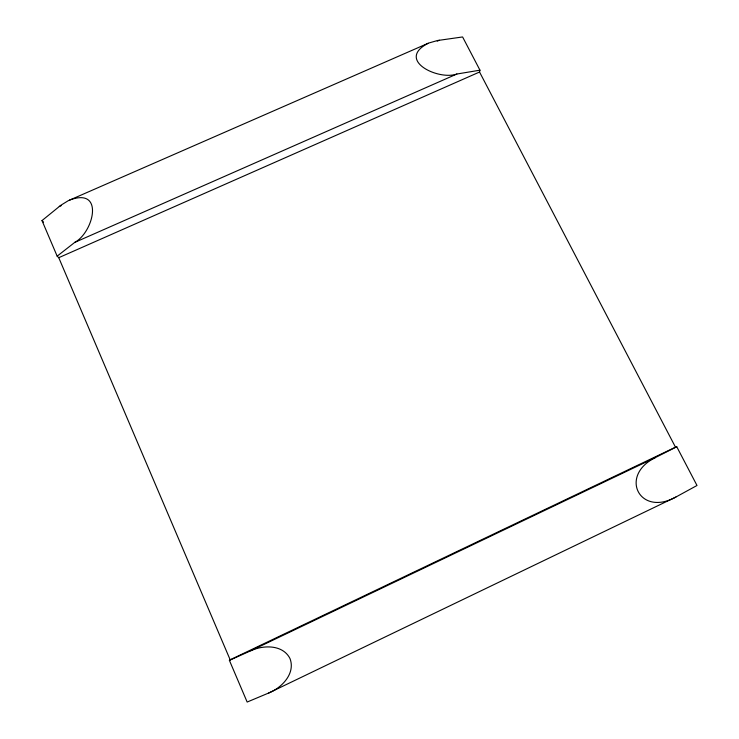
<?xml version="1.0" encoding="UTF-8"?>
<svg xmlns="http://www.w3.org/2000/svg" width="739" height="739" viewBox="0 0 739 739"><rect width="100%" height="100%" fill="white"/><g stroke="black" fill="none" stroke-linecap="round" stroke-linejoin="round"><path stroke-width="1.11" d="M676.758 446.753L655.428 457.552C618.561 475.667 639.66 517.254 675.88 497.042L696.997 485.486L676.758 446.753L675.501 447.197L479.537 72.025L479.962 70.177L462.596 36.95L437.47 40.534L428.759 43.028L68.247 200.703L60.847 205.266L42.003 220.582L57.162 256.156L58.75 257.689L230.162 659.788L229.395 660.37L247.159 702.05L268.728 692.997C281.762 687.824 295.739 673.497 289.965 658.486C282.741 644.38 263.121 644.916 250.576 650.837L229.395 660.37M57.162 256.156L74.759 242.392C93.668 232.222 104.753 186.708 69.549 200.103M268.728 692.997L675.88 497.042M230.162 659.788L675.501 447.197M250.576 650.837L655.428 457.552M428.13 43.296C395.522 60.127 438.403 80.699 456.859 74.029L479.962 70.177M74.759 242.392L456.859 74.029M58.75 257.689L479.537 72.025M59.296 206.477L61.411 205.553M437.248 41.153L439.354 40.229M42.003 220.582L43.518 222.134"/></g></svg>
